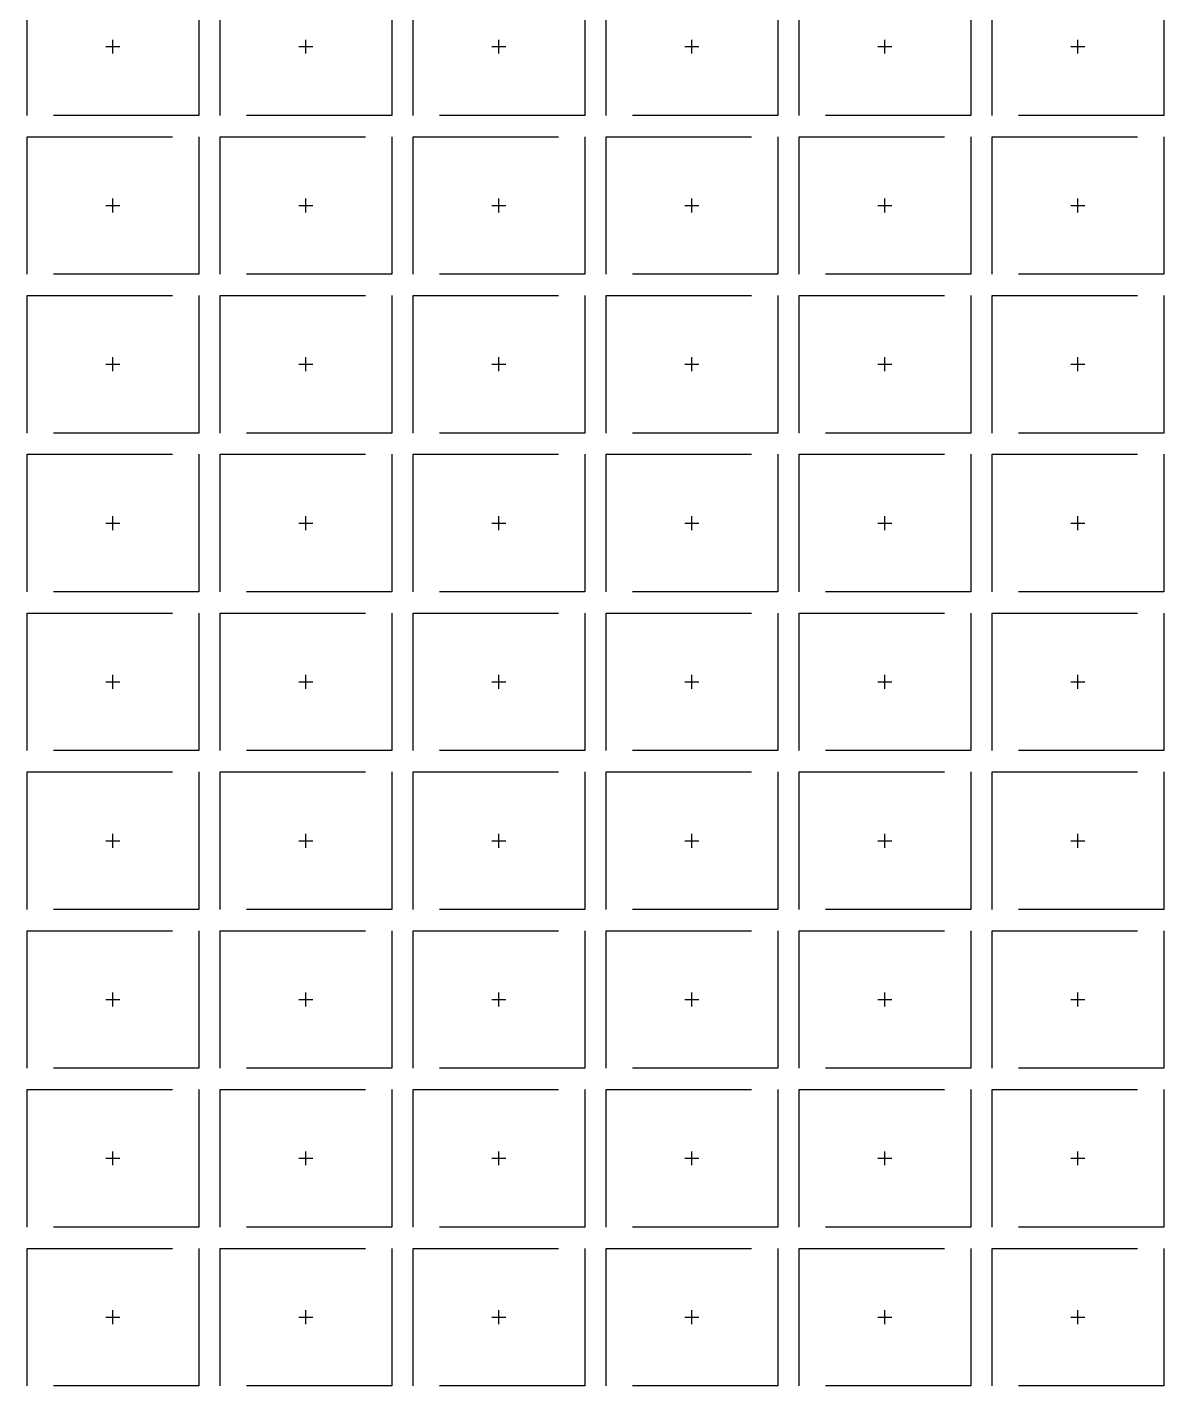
# Model space of a CAD drawing. Header units: millimetres. Extents: x -1.93 to 4.89, y -2.06 to 2.17.
# Drawn here: x -0.986 to -0.009, y -1.083 to 0.085 of the extents above; entities that cross this region are included whole.
import ezdxf

# ---------------------------------------------------------------- set-up
doc = ezdxf.new("R2010")
doc.units = ezdxf.units.MM
doc.header["$LTSCALE"] = 0.5
for name, pattern in [('CENTER', [50.8, 31.75, -6.35, 6.35, -6.35]), ('HIDDEN', [0.375, 0.25, -0.125]), ('PHANTOM', [2.5, 1.25, -0.25, 0.25, -0.25, 0.25, -0.25])]:
    doc.linetypes.add(name, pattern=pattern)
doc.layers.add('CEN', color=2, linetype='CENTER')
doc.layers.add('PKG', color=1, linetype='PHANTOM')

# ---------------------------------------------------------------- blocks, each defined once
blk = doc.blocks.new('*U0')
at = {"layer": 'CEN', "ltscale": 0.005}
for p, q in [((-0.006, 0), (0.006, 0)), ((0, -0.006), (0, 0.006))]:
    blk.add_line(p, q, dxfattribs=at)
at = {"layer": 'PKG', "color": 1, "linetype": 'HIDDEN'}
blk.add_lwpolyline([(-0.0738, -0.0591), (-0.0738, 0.0591), (0.0738, 0.0591), (0.0738, -0.0591)], close=True, dxfattribs=at)
blk = doc.blocks.new('*U1')
at = {"layer": 'CEN', "color": 0, "linetype": 'ByBlock', "lineweight": -2, "transparency": 16777216}
for p in [(0.6636, 1.7745), (0.8295, 1.7745), (0.9954, 1.7745), (1.1613, 1.7745), (1.3272, 1.7745), (1.4931, 1.7745), (0.6636, 1.638), (0.8295, 1.638), (0.9954, 1.638), (1.1613, 1.638), (1.3272, 1.638), (1.4931, 1.638), (0.6636, 1.5015), (0.8295, 1.5015), (0.9954, 1.5015), (1.1613, 1.5015), (1.3272, 1.5015), (1.4931, 1.5015), (0.6636, 1.365), (0.8295, 1.365), (0.9954, 1.365), (1.1613, 1.365), (1.3272, 1.365), (1.4931, 1.365), (0.6636, 1.2285), (0.8295, 1.2285), (0.9954, 1.2285), (1.1613, 1.2285), (1.3272, 1.2285), (1.4931, 1.2285), (0.6636, 1.092), (0.8295, 1.092), (0.9954, 1.092), (1.1613, 1.092), (1.3272, 1.092), (1.4931, 1.092), (0.6636, 0.9555), (0.8295, 0.9555), (0.9954, 0.9555), (1.1613, 0.9555), (1.3272, 0.9555), (1.4931, 0.9555), (0.6636, 0.819), (0.8295, 0.819), (0.9954, 0.819), (1.1613, 0.819), (1.3272, 0.819), (1.4931, 0.819), (0.6636, 0.6825), (0.8295, 0.6825), (0.9954, 0.6825), (1.1613, 0.6825), (1.3272, 0.6825), (1.4931, 0.6825)]:
    blk.add_blockref('*U0', p, dxfattribs=at)

msp = doc.modelspace()

# ---------------------------------------------------------------- block references
at = {"layer": 'CEN'}
msp.add_blockref('*U1', (-1.5761, -1.7063), dxfattribs=at)

doc.saveas('drawing.dxf')
